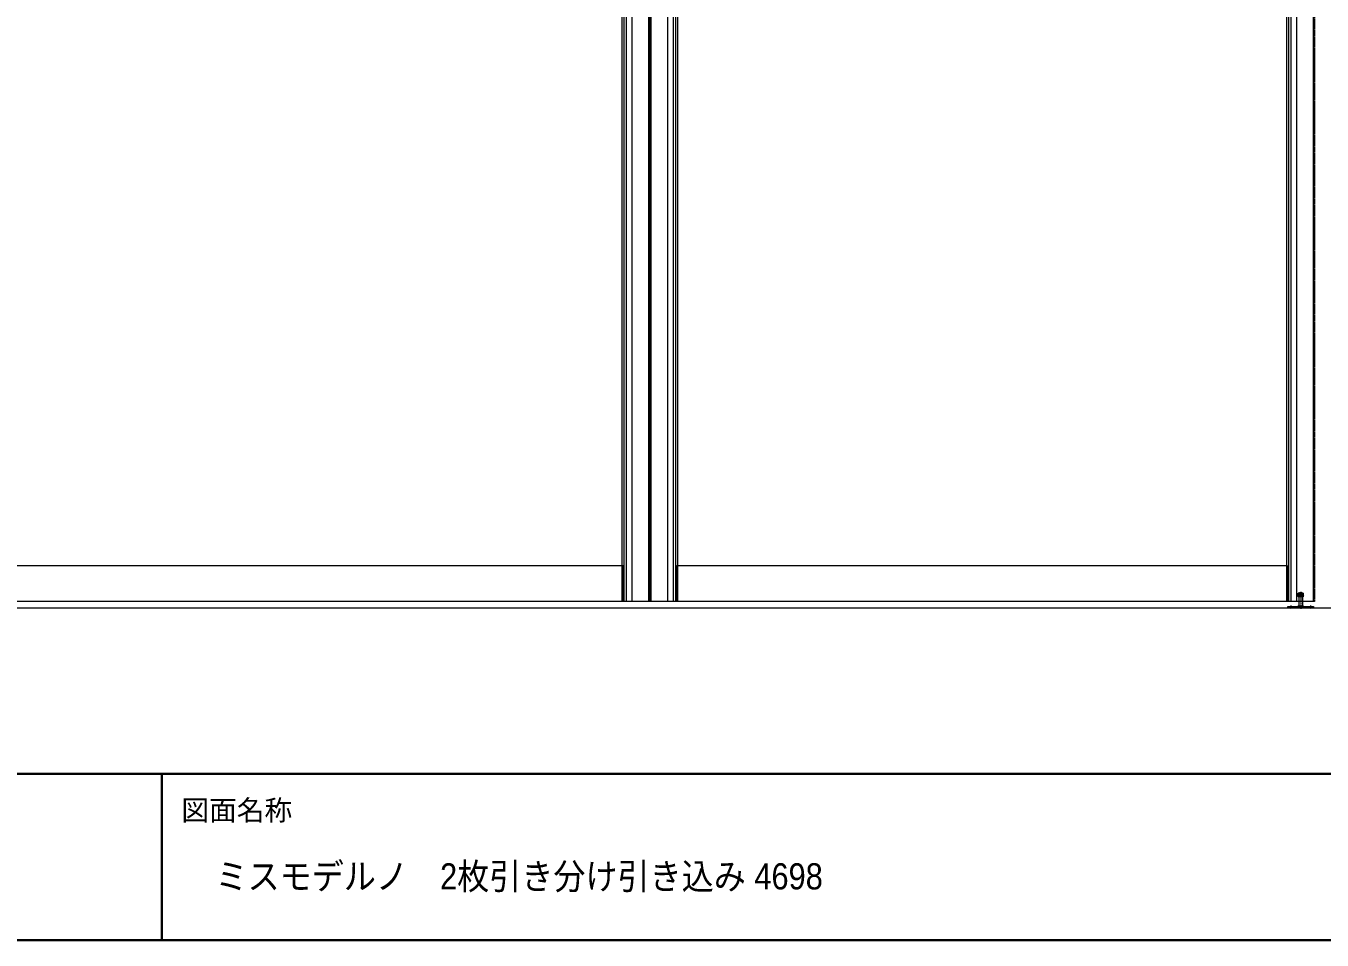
# Model space of a CAD drawing. Units: millimetres, scale not verified. Extents: x -6062 to 6062, y -3045 to 3045.
# Drawn here: x -4183 to -1843, y -2770 to -1120 of the extents above; entities that cross this region are included whole.
import ezdxf
from ezdxf.enums import TextEntityAlignment as Align

# ---------------------------------------------------------------- set-up
doc = ezdxf.new("R2010")
doc.units = ezdxf.units.MM
doc.header["$LTSCALE"] = 20
for name, pattern in [('USER1', [2.91, 1.76, -0.4, 0.35, -0.4]), ('USER2', [10.5, 8, -0.5, 0.5, -0.5, 0.5, -0.5]), ('USER3', [1.11, 0.71, -0.4])]:
    doc.linetypes.add(name, pattern=pattern)
doc.layers.add('0-0_1図面枠', color=7, linetype='Continuous', lineweight=20)
doc.layers.add('0-1_3一般', color=7, linetype='Continuous', lineweight=15)
doc.styles.add('ＭＳ Ｐゴシック', font='')
doc.styles.get('ＭＳ Ｐゴシック').set_extended_font_data('MS PGothic')

# ---------------------------------------------------------------- blocks, each defined once
blk = doc.blocks.new('グループ-2')
at = {"layer": '0-0_1図面枠', "lineweight": 35}
for p, q in [((-80000, -49400), (80000, -49400)), ((-43000, -49400), (-43000, -55400))]:
    blk.add_line(p, q, dxfattribs=at)
blk.add_lwpolyline([(-80000, 55400), (80000, 55400), (80000, -55400), (-80000, -55400)], close=True, dxfattribs=at)
blk = doc.blocks.new('図面枠')
at = {"layer": '0-0_1図面枠'}
blk.add_blockref('グループ-2', (0, 0), dxfattribs=at)
at = {"layer": '0-0_1図面枠', "style": 'ＭＳ Ｐゴシック'}
blk.add_text('図面名称', height=733.7, dxfattribs=at).set_placement((-42300.1, -51299.8), align=Align.BOTTOM_LEFT)
blk = doc.blocks.new('グループ-26')
at = {"layer": '0-1_3一般', "linetype": 'USER1'}
for p, q in [((-1971.9, -42940), (-1996.9, -42940)), ((-1771.9, -42940), (-1971.9, -42940)), ((-1881.9, -42830), (-1881.9, -43440)), ((-1881.9, -42840), (-1881.9, -42850)), ((-1881.9, -42850), (-1881.9, -43030)), ((-1881.9, -42850), (-1881.9, -43030)), ((-1881.9, -43030), (-1881.9, -43040)), ((-1766.9, -42940), (-1771.9, -42940)), ((-2231.9, -43320), (-2231.9, -43440)), ((-1881.9, -43300), (-1881.9, -43440)), ((-1531.9, -43320), (-1531.9, -43440))]:
    blk.add_line(p, q, dxfattribs=at)
at = {"layer": '0-1_3一般'}
for p, q in [((-1981.9, -42930), (-1781.9, -42930)), ((-1981.9, -42950), (-1781.9, -42950)), ((-1976.9, -42930), (-1976.9, -42880)), ((-1976.9, -43000), (-1976.9, -42950)), ((-1976.9, -43000), (-1786.9, -43000)), ((-1976.9, -43000), (-1966.9, -43010)), ((-1966.9, -42870), (-1961.9, -42870)), ((-1961.9, -43010), (-1966.9, -43010)), ((-1961.9, -42870), (-1801.9, -42870)), ((-1801.9, -43010), (-1961.9, -43010)), ((-1951.9, -43010), (-1951.9, -43340)), ((-1836.9, -42860), (-1926.9, -42860)), ((-1926.9, -42860), (-1924.4, -42870)), ((-1836.9, -42860), (-1839.4, -42870)), ((-1811.9, -43010), (-1811.9, -43340)), ((-1801.9, -42870), (-1796.9, -42870)), ((-1796.9, -43010), (-1801.9, -43010)), ((-1786.9, -42880), (-1796.9, -42870)), ((-1786.9, -43000), (-1796.9, -43010)), ((-1786.9, -42880), (-1786.9, -42930)), ((-1786.9, -42950), (-1786.9, -43000)), ((-1811.9, -43340), (-1951.9, -43340))]:
    blk.add_line(p, q, dxfattribs=at)
at = {"layer": '0-1_3一般', "linetype": 'USER3'}
for p, q in [((-1961.9, -42890), (-1961.9, -42870)), ((-1923.9, -42890), (-1961.9, -42890)), ((-1961.9, -42990), (-1961.9, -43010)), ((-1923.9, -42890), (-1923.9, -42990)), ((-1839.9, -42890), (-1923.9, -42890)), ((-1801.9, -42890), (-1801.9, -42870)), ((-1801.9, -42990), (-1801.9, -43010)), ((-2281.9, -43400), (-2281.9, -43360)), ((-2181.9, -43360), (-2181.9, -43400)), ((-1931.9, -43380), (-1936.9, -43400)), ((-1936.9, -43400), (-1826.9, -43400)), ((-1931.9, -43340), (-1931.9, -43380)), ((-1931.9, -43340), (-1931.9, -43380)), ((-1881.9, -43382.7), (-1911.9, -43400)), ((-1851.9, -43400), (-1881.9, -43382.7)), ((-1831.9, -43380), (-1831.9, -43340)), ((-1831.9, -43380), (-1831.9, -43340)), ((-1826.9, -43400), (-1831.9, -43380)), ((-1581.9, -43400), (-1581.9, -43360)), ((-1481.9, -43360), (-1481.9, -43400))]:
    blk.add_line(p, q, dxfattribs=at)
at = {"layer": '0-1_3一般', "linetype": 'USER2'}
for p, q in [((-1951.9, -42990), (-1951.9, -43010)), ((-1951.9, -42990), (-1931.9, -42990)), ((-1931.9, -42990), (-1921.9, -42990)), ((-1924.4, -42870), (-1921.9, -42880)), ((-1921.9, -42880), (-1921.9, -42990)), ((-1921.9, -42990), (-1841.9, -42990)), ((-1839.4, -42870), (-1841.9, -42880)), ((-1841.9, -42880), (-1841.9, -42990)), ((-1841.9, -42990), (-1831.9, -42990)), ((-1831.9, -42990), (-1811.9, -42990)), ((-1811.9, -42990), (-1811.9, -43010))]:
    blk.add_line(p, q, dxfattribs=at)
at = {"layer": '0-1_3一般'}
for points in [[(-1786.9, -42880), (-1976.9, -42880), (-1966.9, -42870)], [(-1781.9, -43360), (-1781.9, -43340), (-1981.9, -43340), (-1981.9, -43360)]]:
    blk.add_lwpolyline(points, dxfattribs=at)
at = {"layer": '0-1_3一般', "linetype": 'USER3'}
for points in [[(-1801.9, -42990), (-1839.9, -42990), (-1923.9, -42990), (-1961.9, -42990)], [(-1901.9, -42860), (-1881.9, -42871.5), (-1861.9, -42860)], [(-1801.9, -42890), (-1839.9, -42890), (-1839.9, -42990)], [(-1981.9, -43400), (-1981.9, -43380), (-1781.9, -43380), (-1781.9, -43400)]]:
    blk.add_lwpolyline(points, dxfattribs=at)
at = {"layer": '0-1_3一般'}
blk.add_lwpolyline([(-2341.9, -43400), (-2341.9, -43360), (-1421.9, -43360), (-1421.9, -43400)], close=True, dxfattribs=at)
for centre, start, end in [((-1981.9, -42940), 90, 180), ((-1981.9, -42940), 180, 270), ((-1781.9, -42940), 0, 90), ((-1781.9, -42940), 270, 0)]:
    blk.add_arc(centre, 10, start, end, dxfattribs=at)
at = {"layer": '0-1_3一般', "linetype": 'USER3'}
for centre, start, end in [((-1981.9, -42940), 0, 90), ((-1981.9, -42940), 270, 0), ((-1781.9, -42940), 90, 270)]:
    blk.add_arc(centre, 10, start, end, dxfattribs=at)
blk = doc.blocks.new('グループ-30')
at = {"layer": '0-1_3一般'}
blk.add_line((-73179.1, -43400), (22298.1, -43400), dxfattribs=at)
blk = doc.blocks.new('グループ-32')
at = {"layer": '0-1_3一般', "linetype": 'USER2'}
for p, q in [((-49381.9, 2630), (-49331.9, 2630)), ((-49381.9, -43170), (-49381.9, 2630)), ((-25431.9, 2630), (-25381.9, 2630)), ((-25381.9, 2630), (-25381.9, -43170)), ((-49331.9, -43170), (-49381.9, -43170)), ((-25381.9, -43170), (-25431.9, -43170))]:
    blk.add_line(p, q, dxfattribs=at)
at = {"layer": '0-1_3一般'}
for p, q in [((-49331.9, 2630), (-26351.9, 2630)), ((-49331.9, -41870), (-49331.9, 2630)), ((-49331.9, 2630), (-48411.9, 2630)), ((-48743.8, 2630), (-48743.8, -43170)), ((-48541.9, 2630), (-48541.9, -43170)), ((-48459.9, 2630), (-48459.9, -43170)), ((-48381.9, 2630), (-48381.9, 1330)), ((-26381.9, 1330), (-26381.9, 2630)), ((-26351.9, 2630), (-25431.9, 2630)), ((-26303.9, -43170), (-26303.9, 2630)), ((-26221.9, -43170), (-26221.9, 2630)), ((-26020, -43170), (-26020, 2630)), ((-25431.9, 2630), (-25431.9, -41890)), ((-48381.9, 1330), (-48381.9, -20020)), ((-26381.9, 1330), (-48381.9, 1330)), ((-26381.9, -20020), (-26381.9, 1330)), ((-48381.9, -20020), (-48381.9, -41870)), ((-48381.9, -20020), (-26381.9, -20020)), ((-26381.9, -41870), (-26381.9, -20020)), ((-48381.9, -20520), (-26381.9, -20520)), ((-49331.9, -43170), (-49331.9, -41870)), ((-48381.9, -41870), (-26381.9, -41870)), ((-48381.9, -41870), (-48381.9, -43170)), ((-26381.9, -43170), (-26381.9, -41870)), ((-25431.9, -41890), (-25431.9, -43170)), ((-49251.9, -43170), (-49331.9, -43170)), ((-26381.9, -43170), (-49331.9, -43170)), ((-48887.9, -43170), (-49251.9, -43170)), ((-48411.9, -43170), (-48887.9, -43170)), ((-48381.9, -43170), (-48411.9, -43170)), ((-26351.9, -43170), (-26381.9, -43170)), ((-25875.9, -43170), (-26351.9, -43170)), ((-25511.9, -43170), (-25875.9, -43170)), ((-25431.9, -43170), (-25511.9, -43170))]:
    blk.add_line(p, q, dxfattribs=at)
at = {"layer": '0-1_3一般', "linetype": 'USER3'}
for p, q in [((-48411.9, 2630), (-48411.9, 1330)), ((-26351.9, 1330), (-26351.9, 2630)), ((-48411.9, 1330), (-48381.9, 1330)), ((-26381.9, 1330), (-26351.9, 1330)), ((-48411.9, -41870), (-48381.9, -41870)), ((-48411.9, -43170), (-48411.9, -41870)), ((-26381.9, -41870), (-26351.9, -41870)), ((-26351.9, -41870), (-26351.9, -43170))]:
    blk.add_line(p, q, dxfattribs=at)
blk = doc.blocks.new('グループ-33')
at = {"layer": '0-1_3一般'}
for p, q in [((-25331.9, 2630), (-24411.9, 2630)), ((-24743.8, 2630), (-24743.8, -43170)), ((-24541.9, 2630), (-24541.9, -43170)), ((-24459.9, 2630), (-24459.9, -43170)), ((-24381.9, 2630), (-24381.9, 1330)), ((-2381.9, 1330), (-2381.9, 2630)), ((-2351.9, 2630), (-1431.9, 2630)), ((-2303.9, -43170), (-2303.9, 2630)), ((-2221.9, -43170), (-2221.9, 2630)), ((-2020, -43170), (-2020, 2630)), ((-1431.9, 2630), (-1431.9, -41890)), ((-2381.9, 1330), (-24381.9, 1330)), ((-24381.9, 1330), (-24381.9, -20020)), ((-2381.9, -20020), (-2381.9, 1330)), ((-24381.9, -20020), (-24381.9, -41870)), ((-24381.9, -20020), (-2381.9, -20020)), ((-2381.9, -41870), (-2381.9, -20020)), ((-24381.9, -20520), (-2381.9, -20520)), ((-25331.9, -43170), (-25331.9, -41890)), ((-24381.9, -41870), (-24381.9, -43170)), ((-24381.9, -41870), (-2381.9, -41870)), ((-2381.9, -43170), (-2381.9, -41870)), ((-1431.9, -41890), (-1431.9, -43170)), ((-2381.9, -43170), (-25331.9, -43170)), ((-25251.9, -43170), (-25331.9, -43170)), ((-24887.9, -43170), (-25251.9, -43170)), ((-24411.9, -43170), (-24887.9, -43170)), ((-24381.9, -43170), (-24411.9, -43170)), ((-2351.9, -43170), (-2381.9, -43170)), ((-1875.9, -43170), (-2351.9, -43170)), ((-1511.9, -43170), (-1875.9, -43170)), ((-1431.9, -43170), (-1511.9, -43170))]:
    blk.add_line(p, q, dxfattribs=at)
at = {"layer": '0-1_3一般', "linetype": 'USER3'}
for p, q in [((-24411.9, 2630), (-24411.9, 1330)), ((-2351.9, 1330), (-2351.9, 2630)), ((-24411.9, 1330), (-24381.9, 1330)), ((-2381.9, 1330), (-2351.9, 1330)), ((-24411.9, -43170), (-24411.9, -41870)), ((-24411.9, -41870), (-24381.9, -41870)), ((-2381.9, -41870), (-2351.9, -41870)), ((-2351.9, -41870), (-2351.9, -43170))]:
    blk.add_line(p, q, dxfattribs=at)
at = {"layer": '0-1_3一般', "linetype": 'USER2'}
for points in [[(-25331.9, -43170), (-25381.9, -43170), (-25381.9, 2630), (-25331.9, 2630)], [(-1431.9, 2630), (-1381.9, 2630), (-1381.9, -43170), (-1431.9, -43170)]]:
    blk.add_lwpolyline(points, dxfattribs=at)
at = {"layer": '0-1_3一般'}
blk.add_lwpolyline([(-25331.9, -41890), (-25331.9, 2630), (-2351.9, 2630)], dxfattribs=at)
blk = doc.blocks.new('グループ-34')
at = {"layer": '0-1_3一般'}
for name in ['グループ-32', 'グループ-33']:
    blk.add_blockref(name, (0, 0), dxfattribs=at)
blk = doc.blocks.new('グループ-35')
at = {"layer": '0-1_3一般'}
for name in ['グループ-30', 'グループ-34', 'グループ-26']:
    blk.add_blockref(name, (0, 0), dxfattribs=at)

msp = doc.modelspace()

# ---------------------------------------------------------------- block references
at = {"layer": '0-0_1図面枠', "xscale": 0.05, "yscale": 0.05}
msp.add_blockref('図面枠', (-1787.5, 0), dxfattribs=at)
at = {"layer": '0-1_3一般', "xscale": 0.05, "yscale": 0.05}
msp.add_blockref('グループ-35', (-1787.5, 0), dxfattribs=at)

# ---------------------------------------------------------------- texts
at = {"layer": '0-0_1図面枠', "style": 'ＭＳ Ｐゴシック', "width": 0.9}
msp.add_text('ミスモデルノ\u30002枚引き分け引き込み 4698', height=47.17, dxfattribs=at).set_placement((-3840.72, -2692.66), align=Align.BOTTOM_LEFT)

doc.saveas('drawing.dxf')
